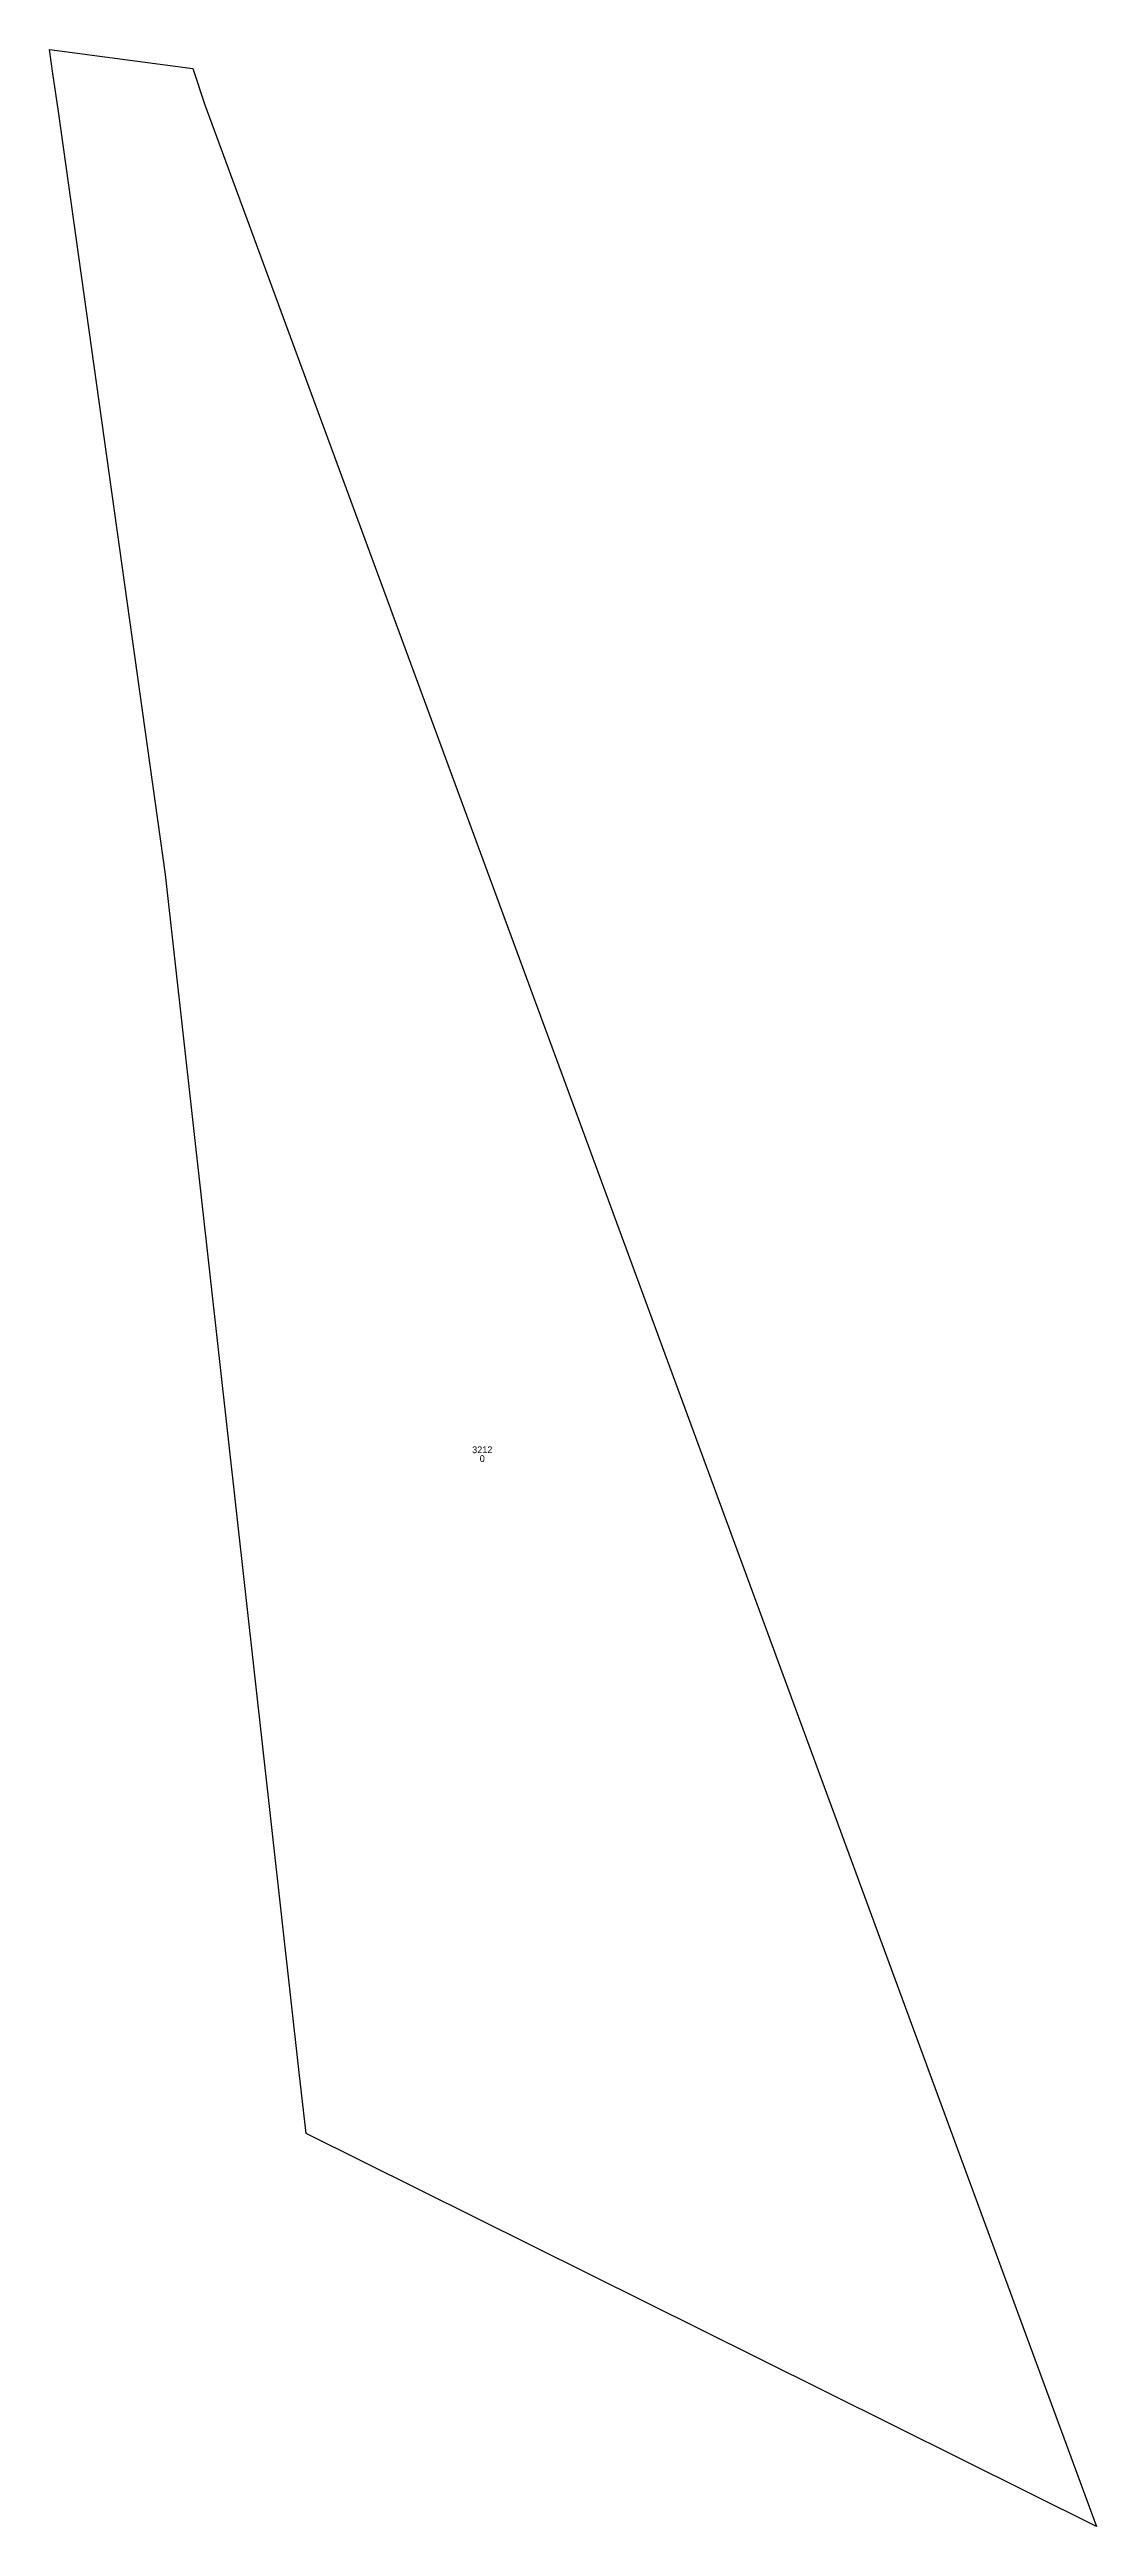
# Model space of a CAD drawing. Header units: metres. Extents: x 483485 to 483546, y 4631309 to 4631455.
import ezdxf
from ezdxf.enums import TextEntityAlignment as Align

# ---------------------------------------------------------------- set-up
doc = ezdxf.new("R2010")
doc.units = ezdxf.units.M

msp = doc.modelspace()

# ---------------------------------------------------------------- linework, layer by layer
at = {"layer": 'PG-LP'}
msp.add_lwpolyline([(483493.8135, 4631452.1565), (483515.7675, 4631392.503), (483528.79, 4631357.12), (483541.9105, 4631321.456), (483546.3665, 4631309.344), (483526.4745, 4631319.241), (483499.7725, 4631332.5265), (483499.3725, 4631336.1065), (483491.493, 4631406.7665), (483485.1735, 4631451.7565), (483484.8535, 4631454.0065), (483484.6535, 4631455.4165), (483493.103, 4631454.2955), (483493.8135, 4631452.1565)], dxfattribs=at)

# ---------------------------------------------------------------- texts
at = {"layer": 'PG-AA'}
msp.add_text('0', height=0.4, dxfattribs=at).set_placement((483510.16, 4631372.52), align=Align.TOP_CENTER)
at = {"layer": 'PG-AS'}
msp.add_text('3212', height=0.4, dxfattribs=at).set_placement((483510.16, 4631372.52), align=Align.BOTTOM_CENTER)

doc.saveas('drawing.dxf')
